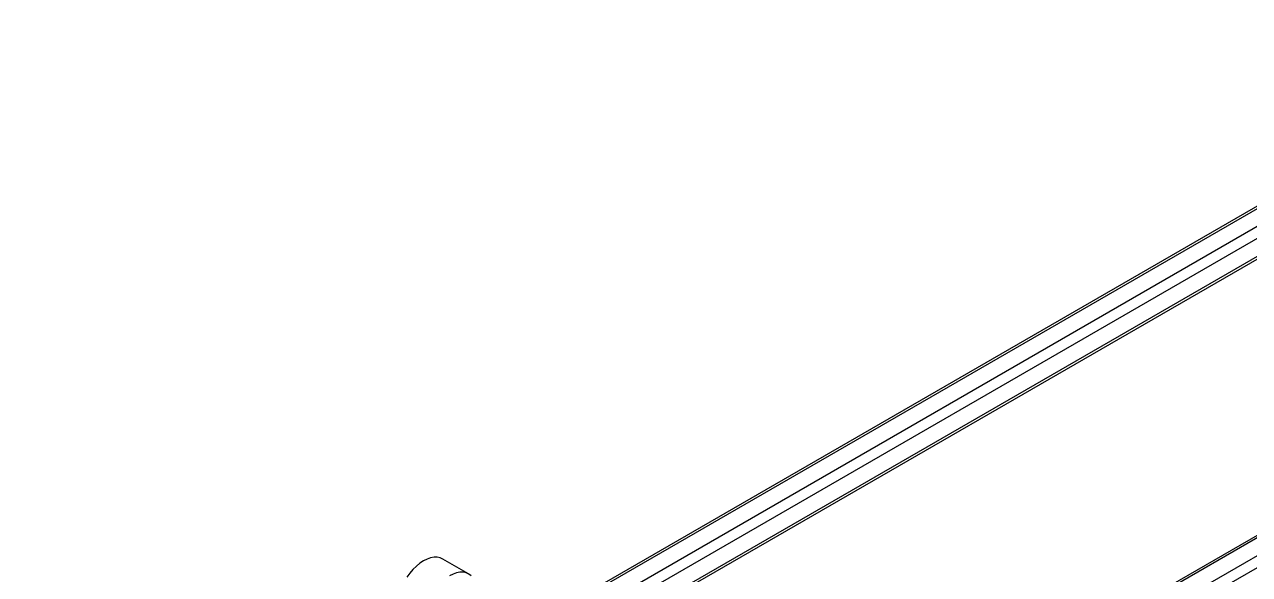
# Model space of a CAD drawing. Header units: millimetres. Extents: x 5333 to 11273, y -3184 to 1016.
# Drawn here: x 9906 to 10574, y -485 to -184 of the extents above; entities that cross this region are included whole.
import ezdxf

# ---------------------------------------------------------------- set-up
doc = ezdxf.new("R2010")
doc.units = ezdxf.units.MM

# ---------------------------------------------------------------- blocks, each defined once
blk = doc.blocks.new('izometria')
for p, q in [((-1474.34, 2133.13), (-2086.66, 1779.64)), ((-1475.84, 2133.62), (-2084.94, 1781.99)), ((-1465.86, 2128.23), (-2106.87, 1758.18)), ((-1462.25, 2123.78), (-2981.76, 1246.59)), ((-1462.25, 2113.99), (-2981.76, 1236.79)), ((-2981.76, 1235.44), (-1463.35, 2111.99)), ((-1462.25, 1944.14), (-2981.76, 1066.95)), ((-1508.6, 1923.92), (-2942.86, 1095.94)), ((-1563.2, 1903.55), (-1992.82, 1655.53)), ((-1563.2, 1902.2), (-1992.82, 1654.18)), ((-2077.73, 1833.74), (-2091.87, 1841.9))]:
    blk.add_line(p, q)
at = {"flags": 128}
for points in [[(-2091.87, 1841.9), (-2093.21, 1842.5), (-2094.83, 1842.84), (-2096.59, 1842.85), (-2098.46, 1842.51), (-2100.39, 1841.85), (-2102.35, 1840.87), (-2104.32, 1839.59), (-2106.25, 1838.03), (-2108.11, 1836.21), (-2109.87, 1834.18), (-2111.5, 1831.96)], [(-2076.32, 1832.67), (-2077.6, 1833.66), (-2079.06, 1834.33), (-2080.69, 1834.68), (-2082.45, 1834.68), (-2084.31, 1834.35), (-2086.24, 1833.69), (-2088.21, 1832.71)]]:
    blk.add_lwpolyline(points, dxfattribs=at)

msp = doc.modelspace()

# ---------------------------------------------------------------- block references
msp.add_blockref('izometria', (12225.79, -2318.12))

doc.saveas('drawing.dxf')
